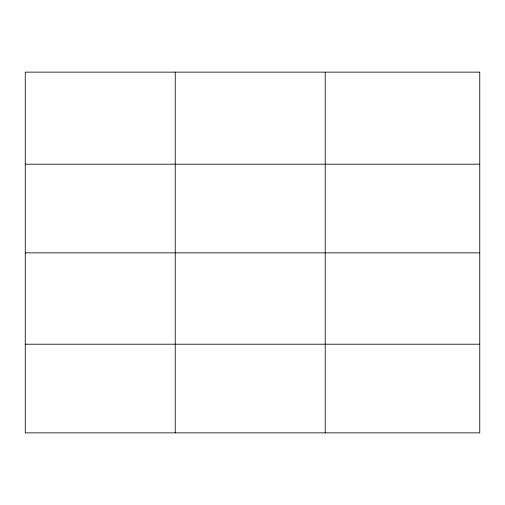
<?xml version="1.0" encoding="UTF-8"?>
<svg xmlns="http://www.w3.org/2000/svg" width="505" height="505" viewBox="0 0 505 505"><rect width="100%" height="100%" fill="white"/><g stroke="black" fill="none" stroke-linecap="round" stroke-linejoin="round"><path stroke-width="0.76" d="M25.25 164.194L479.75 164.194M25.25 252.86L479.75 252.86M25.25 344.208L479.75 344.208M325.22 72.133L325.22 432.867M175.235 72.133L175.235 432.867M479.75 72.133L25.25 72.133L25.25 432.867L479.75 432.867L479.75 72.133"/></g></svg>
